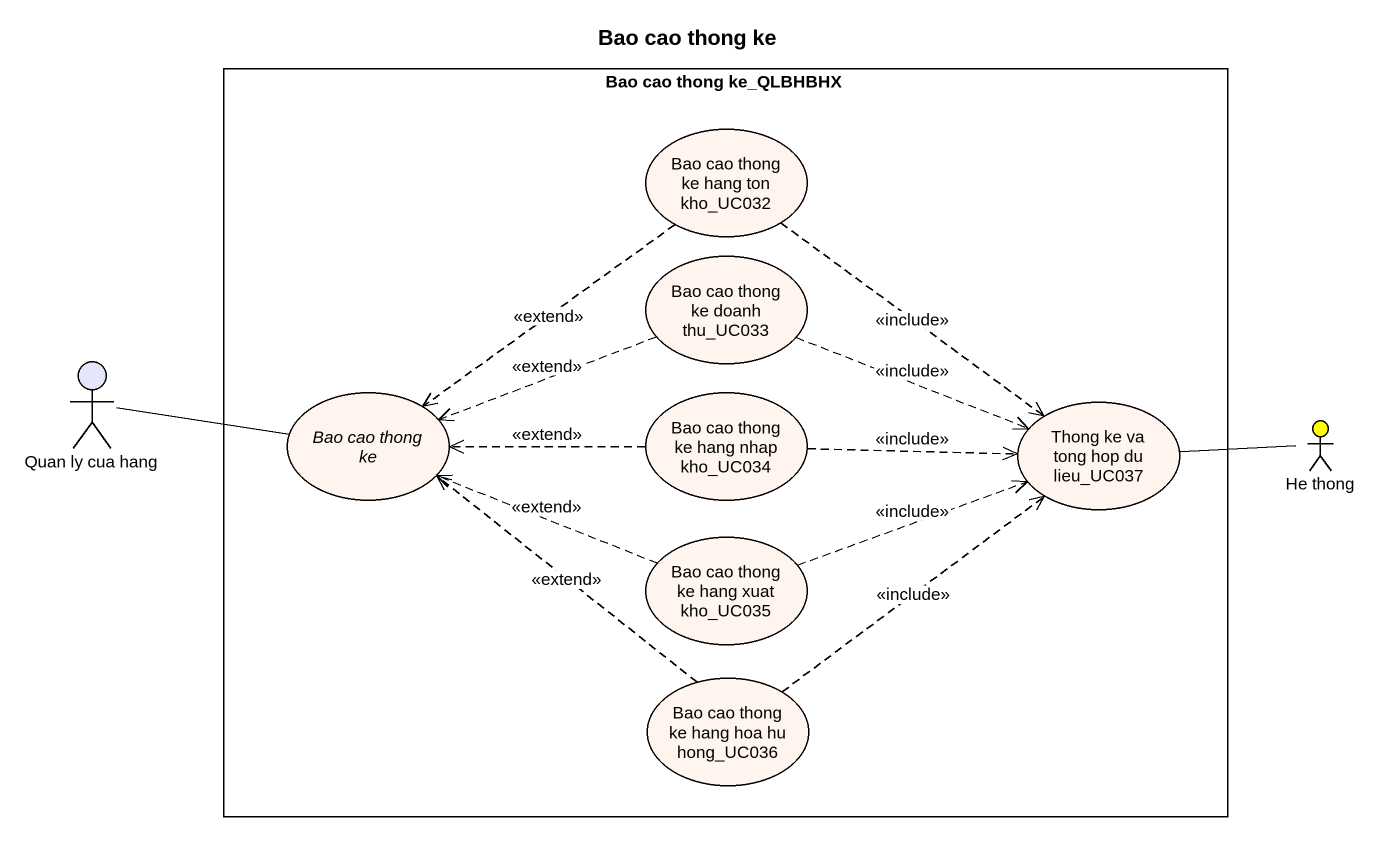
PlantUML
@startuml
title Bao cao thong ke
rectangle "Bao cao thong ke_QLBHBHX" as Bao_cao_thong_ke_QLBHBHX {
  usecase "Bao cao thong ke hang ton kho_UC032" as Bao_cao_thong_ke_hang_ton #FFF5EE
  usecase "Bao cao thong ke doanh thu_UC033" as Bao_cao_thong_ke_doanh_thu #FFF5EE
  usecase "Bao cao thong ke" as Bao_cao_thong_ke #FFF5EE
  usecase "Bao cao thong ke hang nhap kho_UC034" as Bao_cao_thong_ke_hang_nhap #FFF5EE
  usecase "Thong ke va tong hop du lieu_UC037" as Thong_ke_va_tong_hop_du #FFF5EE
  usecase "Bao cao thong ke hang xuat kho_UC035" as Bao_cao_thong_ke_hang_xuat #FFF5EE
  usecase "Bao cao thong ke hang hoa hu hong_UC036" as Bao_cao_thong_ke_hang_hoa #FFF5EE
}
actor "Quan ly cua hang" as Quan_ly_cua_hang #E6E6FA
actor "He thong" as He_thong #FFFF00
Bao_cao_thong_ke_hang_ton ..> Bao_cao_thong_ke : <<extend>>
Bao_cao_thong_ke_hang_ton ..> Thong_ke_va_tong_hop_du : <<include>>
Bao_cao_thong_ke_doanh_thu .left.> Bao_cao_thong_ke : <<extend>>
Bao_cao_thong_ke_doanh_thu .right.> Thong_ke_va_tong_hop_du : <<include>>
Quan_ly_cua_hang -right- Bao_cao_thong_ke
Bao_cao_thong_ke_hang_nhap .left.> Bao_cao_thong_ke : <<extend>>
Bao_cao_thong_ke_hang_nhap .right.> Thong_ke_va_tong_hop_du : <<include>>
Thong_ke_va_tong_hop_du -right- He_thong
Bao_cao_thong_ke_hang_xuat .left.> Bao_cao_thong_ke : <<extend>>
Bao_cao_thong_ke_hang_xuat .right.> Thong_ke_va_tong_hop_du : <<include>>
Bao_cao_thong_ke_hang_hoa .up.> Bao_cao_thong_ke : <<extend>>
Bao_cao_thong_ke_hang_hoa .up.> Thong_ke_va_tong_hop_du : <<include>>
@enduml
